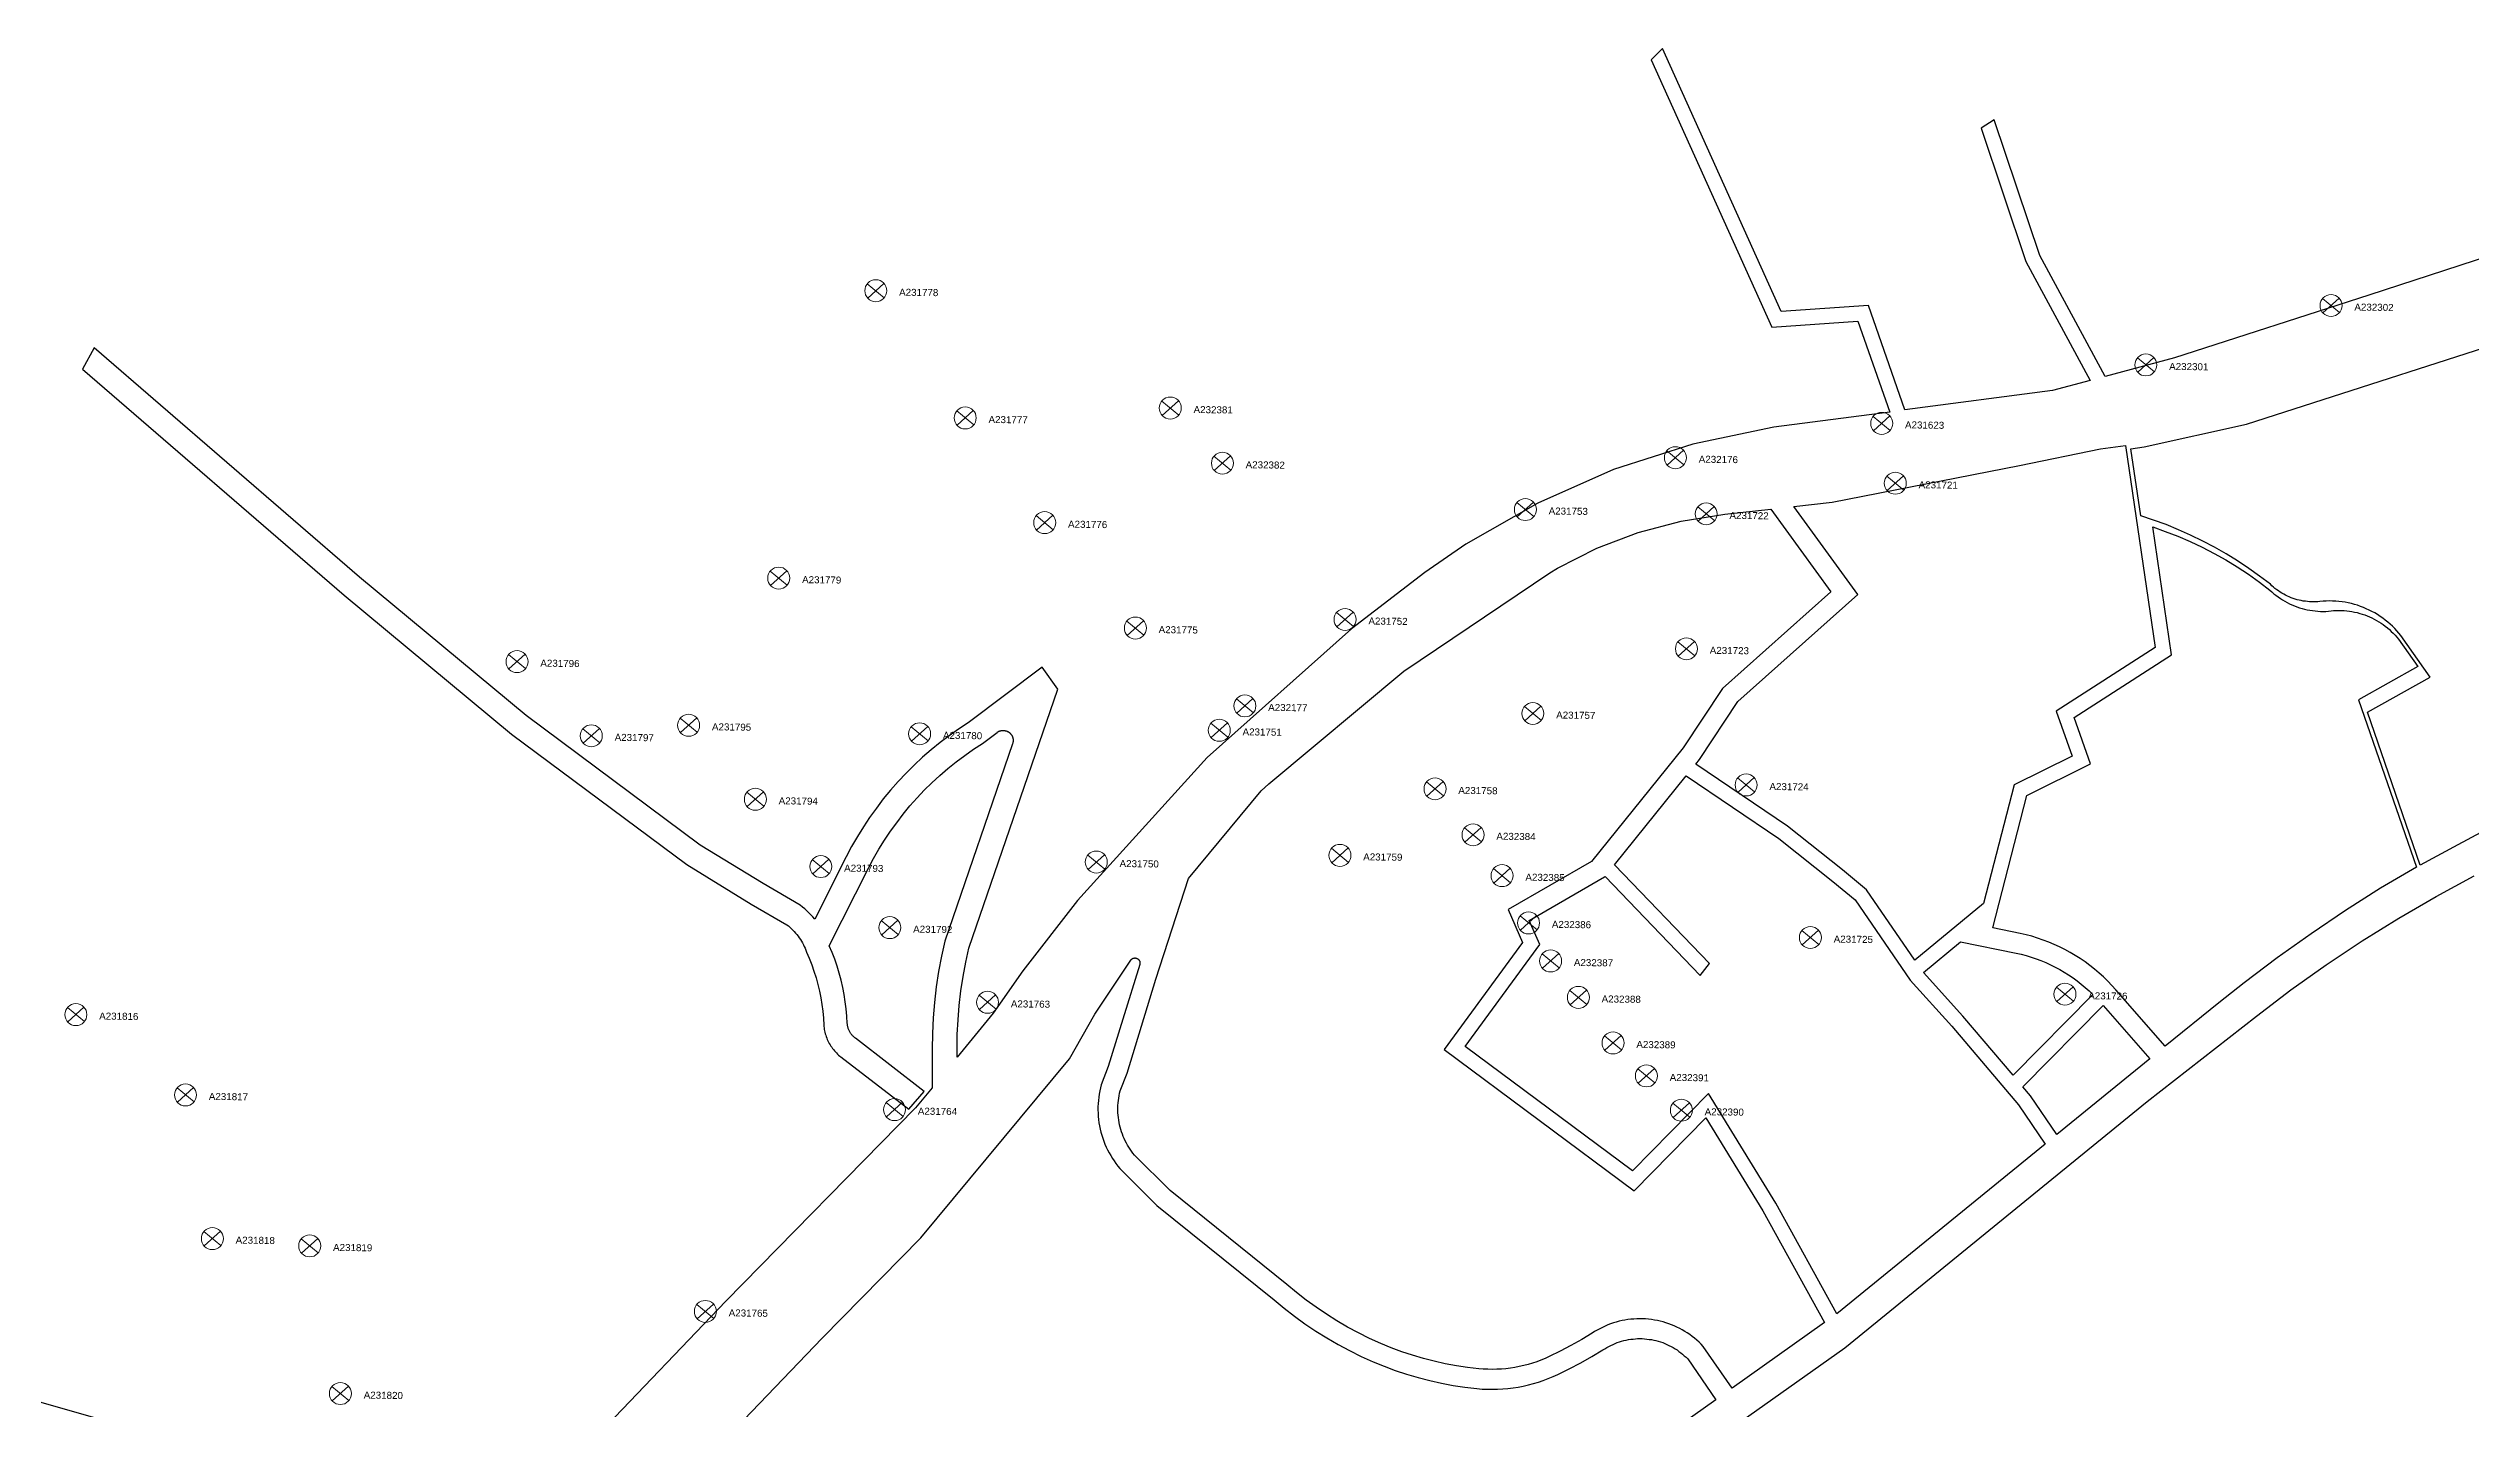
# Model space of a CAD drawing. Header units: millimetres. Extents: x 676447 to 689606, y 7455628 to 7463967.
# Drawn here: x 685054.1 to 685296.1, y 7459380 to 7459515.9 of the extents above; entities that cross this region are included whole.
import ezdxf

# ---------------------------------------------------------------- set-up
doc = ezdxf.new("R2010")
doc.units = ezdxf.units.MM
doc.header["$LTSCALE"] = 0.1
doc.header["$MEASUREMENT"] = 0
doc.linetypes.add('PHANTOM2', pattern=[1.25, 0.625, -0.125, 0.125, -0.125, 0.125, -0.125])
doc.layers.add('10.4-Postes', color=1, linetype='Continuous', lineweight=0)
for name, color, linetype in [('LEGENDAS_INFRAESTRUTURAS', 7, 'Continuous'), ('MUB_QUADRAS', 7, 'Continuous'), ('NOS_DE_INFRAESTRUTURA', 7, 'Continuous')]:
    doc.layers.add(name, color=color, linetype=linetype)
doc.styles.get("Standard").update_dxf_attribs({"font": 'arial.ttf'})

# ---------------------------------------------------------------- blocks, each defined once
blk = doc.blocks.new('PTPT')
at = {"layer": '10.4-Postes', "color": 1, "linetype": 'PHANTOM2'}
for points in [[(-0.0000079, 0.0000104), (0.0000075, -0.000002)], [(0.000007, 0.0000109), (-0.0000074, -0.0000025)]]:
    blk.add_lwpolyline(points, dxfattribs=at)
at = {"layer": '10.4-Postes', "color": 1}
blk.add_circle((-0.0000002, 0.0000042), 0.00000987, dxfattribs=at)

msp = doc.modelspace()

# ---------------------------------------------------------------- linework, layer by layer
at = {"layer": 'MUB_QUADRAS', "linetype": 'Continuous'}
for points in [[(685335.75, 7459507.55), (685285.84, 7459491.27), (685266.43, 7459485.03), (685259.5, 7459483.17), (685252.96, 7459495.24), (685248.42, 7459508.78), (685247.12, 7459507.96), (685251.58, 7459494.64), (685258.01, 7459482.77), (685254.22, 7459481.76), (685239.5, 7459479.82), (685235.84, 7459490.25), (685227.13, 7459489.66), (685215.28, 7459515.93), (685214.14, 7459514.8), (685226.19, 7459488.09), (685234.8, 7459488.68), (685237.98, 7459479.61), (685226.41, 7459478.09), (685218.3, 7459476.4), (685210.4, 7459473.86), (685202.82, 7459470.52), (685195.63, 7459466.4), (685191.54, 7459463.58), (685184.21, 7459457.94), (685169.82, 7459445.1), (685156.86, 7459430.82), (685151.39, 7459423.78), (685148.42, 7459419.55), (685144.83, 7459415.17), (685144.83, 7459415.98), (685144.85, 7459417.44), (685144.93, 7459418.89), (685145.05, 7459420.34), (685145.22, 7459421.78), (685145.44, 7459423.22), (685145.7, 7459424.65), (685146.02, 7459426.07), (685154.89, 7459451.94), (685153.33, 7459454.13), (685145.94, 7459448.56), (685144.98, 7459447.94), (685144.05, 7459447.28), (685143.13, 7459446.59), (685142.24, 7459445.87), (685141.38, 7459445.12), (685140.54, 7459444.34), (685139.73, 7459443.54), (685138.95, 7459442.7), (685138.19, 7459441.84), (685137.46, 7459440.96), (685136.77, 7459440.05), (685136.1, 7459439.12), (685135.47, 7459438.17), (685134.87, 7459437.2), (685134.3, 7459436.2), (685133.77, 7459435.19), (685130.61, 7459428.95), (685130.43, 7459429.17), (685130.23, 7459429.38), (685130.03, 7459429.59), (685129.83, 7459429.79), (685129.61, 7459429.98), (685129.39, 7459430.16), (685129.17, 7459430.34), (685125.46, 7459432.5), (685119.16, 7459436.35), (685101.8, 7459449.29), (685085.14, 7459463.12), (685058.65, 7459486.01), (685057.49, 7459483.9), (685083.61, 7459461.32), (685100.34, 7459447.44), (685117.84, 7459434.4), (685124.28, 7459430.46), (685127.84, 7459428.39), (685127.99, 7459428.27), (685128.14, 7459428.14), (685128.29, 7459428), (685128.43, 7459427.86), (685128.57, 7459427.71), (685128.7, 7459427.56), (685128.83, 7459427.41), (685128.95, 7459427.25), (685129.07, 7459427.09), (685129.18, 7459426.92), (685129.29, 7459426.75), (685129.39, 7459426.58), (685129.48, 7459426.4), (685129.57, 7459426.22), (685129.65, 7459426.04), (685129.73, 7459425.85), (685129.8, 7459425.67), (685130.07, 7459425.04), (685130.32, 7459424.4), (685130.54, 7459423.75), (685130.75, 7459423.1), (685130.93, 7459422.44), (685131.08, 7459421.77), (685131.22, 7459421.1), (685131.33, 7459420.43), (685131.41, 7459419.75), (685131.48, 7459419.07), (685131.52, 7459418.38), (685131.53, 7459418.24), (685131.55, 7459418.09), (685131.57, 7459417.94), (685131.6, 7459417.79), (685131.63, 7459417.65), (685131.67, 7459417.5), (685131.71, 7459417.36), (685131.76, 7459417.22), (685131.81, 7459417.08), (685131.87, 7459416.94), (685131.93, 7459416.8), (685132, 7459416.67), (685132.07, 7459416.54), (685132.14, 7459416.41), (685132.22, 7459416.28), (685132.31, 7459416.16), (685132.39, 7459416.04), (685132.49, 7459415.92), (685132.58, 7459415.8), (685132.68, 7459415.69), (685132.78, 7459415.59), (685132.89, 7459415.48), (685133, 7459415.38), (685133.11, 7459415.28), (685133.23, 7459415.19), (685140.02, 7459409.96), (685141.56, 7459411.75), (685134.67, 7459417.06), (685134.61, 7459417.1), (685134.56, 7459417.15), (685134.51, 7459417.2), (685134.45, 7459417.25), (685134.4, 7459417.3), (685134.36, 7459417.35), (685134.31, 7459417.41), (685134.27, 7459417.46), (685134.23, 7459417.52), (685134.19, 7459417.58), (685134.15, 7459417.64), (685134.11, 7459417.7), (685134.08, 7459417.77), (685134.05, 7459417.83), (685134.02, 7459417.9), (685133.99, 7459417.97), (685133.97, 7459418.03), (685133.95, 7459418.1), (685133.93, 7459418.17), (685133.91, 7459418.24), (685133.9, 7459418.31), (685133.89, 7459418.38), (685133.88, 7459418.45), (685133.87, 7459418.52), (685133.83, 7459419.25), (685133.76, 7459419.98), (685133.67, 7459420.7), (685133.56, 7459421.42), (685133.42, 7459422.14), (685133.25, 7459422.85), (685133.06, 7459423.56), (685132.85, 7459424.26), (685132.61, 7459424.95), (685132.36, 7459425.63), (685132.07, 7459426.3), (685136, 7459434.06), (685136.5, 7459435.01), (685137.02, 7459435.93), (685137.58, 7459436.84), (685138.18, 7459437.73), (685138.8, 7459438.59), (685139.45, 7459439.44), (685140.12, 7459440.26), (685140.83, 7459441.06), (685141.56, 7459441.83), (685142.32, 7459442.58), (685143.1, 7459443.31), (685143.91, 7459444), (685144.74, 7459444.67), (685145.59, 7459445.31), (685146.46, 7459445.92), (685147.36, 7459446.5), (685148.83, 7459447.61), (685148.86, 7459447.63), (685148.88, 7459447.65), (685148.91, 7459447.67), (685148.94, 7459447.68), (685148.98, 7459447.7), (685149.01, 7459447.72), (685149.04, 7459447.73), (685149.07, 7459447.74), (685149.1, 7459447.75), (685149.14, 7459447.77), (685149.17, 7459447.78), (685149.2, 7459447.78), (685149.24, 7459447.79), (685149.27, 7459447.8), (685149.31, 7459447.8), (685149.34, 7459447.81), (685149.38, 7459447.81), (685149.41, 7459447.81), (685149.45, 7459447.81), (685149.48, 7459447.81), (685149.52, 7459447.81), (685149.55, 7459447.8), (685149.59, 7459447.8), (685149.62, 7459447.79), (685149.65, 7459447.78), (685149.69, 7459447.78), (685149.72, 7459447.77), (685149.75, 7459447.76), (685149.79, 7459447.74), (685149.82, 7459447.73), (685149.85, 7459447.72), (685149.88, 7459447.7), (685149.91, 7459447.68), (685149.94, 7459447.67), (685149.97, 7459447.65), (685150, 7459447.63), (685150.03, 7459447.61), (685150.06, 7459447.59), (685150.09, 7459447.56), (685150.11, 7459447.54), (685150.14, 7459447.52), (685150.16, 7459447.49), (685150.18, 7459447.47), (685150.21, 7459447.44), (685150.23, 7459447.41), (685150.25, 7459447.38), (685150.27, 7459447.35), (685150.29, 7459447.33), (685150.3, 7459447.29), (685150.32, 7459447.26), (685150.34, 7459447.23), (685150.35, 7459447.2), (685150.36, 7459447.17), (685150.37, 7459447.14), (685150.39, 7459447.1), (685150.4, 7459447.07), (685150.4, 7459447.04), (685150.41, 7459447), (685150.42, 7459446.97), (685150.42, 7459446.93), (685150.43, 7459446.9), (685150.43, 7459446.86), (685150.43, 7459446.83), (685150.43, 7459446.79), (685150.43, 7459446.76), (685150.43, 7459446.72), (685150.42, 7459446.69), (685150.42, 7459446.65), (685150.41, 7459446.62), (685150.4, 7459446.59), (685150.4, 7459446.55), (685150.39, 7459446.52), (685150.38, 7459446.48), (685143.61, 7459426.77), (685143.27, 7459425.25), (685142.99, 7459423.72), (685142.75, 7459422.18), (685142.57, 7459420.64), (685142.44, 7459419.09), (685142.36, 7459417.54), (685142.33, 7459415.98), (685142.33, 7459412.12), (685140.68, 7459410.11), (685121.75, 7459390.78), (685109.2, 7459377.68)], [(685302.53, 7459440.58), (685294.72, 7459436.39), (685290.94, 7459434.35), (685285.68, 7459449.63), (685291.94, 7459453.13), (685289.03, 7459457.28), (685288.83, 7459457.52), (685288.62, 7459457.76), (685288.41, 7459457.99), (685288.18, 7459458.21), (685287.95, 7459458.43), (685287.71, 7459458.63), (685287.47, 7459458.83), (685287.21, 7459459.02), (685286.95, 7459459.2), (685286.69, 7459459.37), (685286.42, 7459459.54), (685286.14, 7459459.69), (685285.86, 7459459.83), (685285.57, 7459459.96), (685285.28, 7459460.09), (685284.98, 7459460.2), (685284.68, 7459460.3), (685284.38, 7459460.39), (685284.08, 7459460.47), (685283.77, 7459460.54), (685283.46, 7459460.6), (685283.15, 7459460.65), (685282.83, 7459460.69), (685282.52, 7459460.71), (685282.2, 7459460.73), (685281.89, 7459460.74), (685281.57, 7459460.73), (685281.25, 7459460.71), (685280.94, 7459460.68), (685280.73, 7459460.66), (685280.52, 7459460.65), (685280.32, 7459460.65), (685280.11, 7459460.65), (685279.9, 7459460.66), (685279.69, 7459460.68), (685279.49, 7459460.7), (685279.28, 7459460.73), (685279.07, 7459460.77), (685278.87, 7459460.81), (685278.67, 7459460.86), (685278.47, 7459460.92), (685278.27, 7459460.99), (685278.08, 7459461.06), (685277.88, 7459461.14), (685277.69, 7459461.22), (685277.5, 7459461.31), (685277.32, 7459461.41), (685277.14, 7459461.51), (685276.96, 7459461.62), (685276.79, 7459461.74), (685276.62, 7459461.86), (685276.45, 7459461.98), (685276.29, 7459462.12), (685276.14, 7459462.25), (685275.99, 7459462.4), (685274.92, 7459463.21), (685273.84, 7459463.99), (685272.72, 7459464.73), (685271.58, 7459465.43), (685270.42, 7459466.1), (685269.24, 7459466.72), (685268.03, 7459467.31), (685266.81, 7459467.85), (685265.57, 7459468.36), (685264.31, 7459468.82), (685263.04, 7459469.23), (685262.05, 7459475.94), (685263.37, 7459476.14), (685273.6, 7459478.39), (685305.07, 7459488.53)], [(685261.52, 7459476.27), (685264.5, 7459456.08), (685254.59, 7459449.73), (685256.18, 7459445.23), (685250.4, 7459442.36), (685247.33, 7459430.5), (685240.47, 7459424.85), (685235.65, 7459431.89), (685233.25, 7459433.88), (685227.78, 7459438.23), (685218.62, 7459444.45), (685218.98, 7459444.89), (685222.79, 7459450.68), (685234.78, 7459461.37), (685228.39, 7459470.17), (685232.22, 7459470.6), (685250.95, 7459474.27), (685259.02, 7459475.93), (685261.51, 7459476.27), (685261.52, 7459476.27), (685261.52, 7459476.27)], [(685226.1, 7459469.92), (685232.1, 7459461.66), (685221.26, 7459452), (685217.36, 7459446.07), (685208.18, 7459434.72), (685199.88, 7459429.92), (685201.3, 7459426.62), (685193.49, 7459415.92), (685212.44, 7459401.82), (685219.61, 7459409.11), (685225.3, 7459399.83), (685231.46, 7459388.65), (685222.24, 7459382.1), (685219.34, 7459386.28), (685219.14, 7459386.49), (685218.93, 7459386.7), (685218.71, 7459386.9), (685218.48, 7459387.09), (685218.25, 7459387.27), (685218.01, 7459387.45), (685217.76, 7459387.62), (685217.51, 7459387.78), (685217.26, 7459387.93), (685217, 7459388.07), (685216.73, 7459388.2), (685216.46, 7459388.32), (685216.19, 7459388.43), (685215.91, 7459388.54), (685215.63, 7459388.63), (685215.35, 7459388.72), (685215.06, 7459388.79), (685214.77, 7459388.86), (685214.48, 7459388.91), (685214.19, 7459388.96), (685213.89, 7459388.99), (685213.6, 7459389.02), (685213.3, 7459389.03), (685213, 7459389.04), (685212.71, 7459389.03), (685212.41, 7459389.01), (685212.12, 7459388.99), (685211.82, 7459388.95), (685211.53, 7459388.9), (685211.24, 7459388.85), (685210.95, 7459388.78), (685210.66, 7459388.7), (685210.38, 7459388.62), (685210.1, 7459388.52), (685209.82, 7459388.42), (685209.55, 7459388.3), (685209.28, 7459388.18), (685209.02, 7459388.04), (685208.76, 7459387.9), (685208.5, 7459387.75), (685208.25, 7459387.59), (685207.21, 7459386.97), (685206.14, 7459386.37), (685205.06, 7459385.8), (685203.97, 7459385.27), (685203.56, 7459385.08), (685203.14, 7459384.91), (685202.72, 7459384.75), (685202.29, 7459384.61), (685201.86, 7459384.48), (685201.42, 7459384.36), (685200.98, 7459384.26), (685200.53, 7459384.18), (685200.09, 7459384.11), (685199.64, 7459384.05), (685199.19, 7459384.01), (685198.74, 7459383.99), (685198.29, 7459383.98), (685197.83, 7459383.99), (685197.38, 7459384.01), (685196.93, 7459384.04), (685195.81, 7459384.17), (685194.7, 7459384.34), (685193.59, 7459384.54), (685192.49, 7459384.79), (685191.4, 7459385.07), (685190.32, 7459385.39), (685189.25, 7459385.74), (685188.2, 7459386.14), (685187.16, 7459386.57), (685186.03, 7459387.08), (685184.92, 7459387.62), (685183.83, 7459388.21), (685182.77, 7459388.83), (685181.72, 7459389.48), (685180.7, 7459390.18), (685179.7, 7459390.9), (685178.72, 7459391.66), (685177.77, 7459392.46), (685166.11, 7459401.84), (685162.56, 7459405.39), (685162.4, 7459405.57), (685162.26, 7459405.77), (685162.12, 7459405.97), (685161.98, 7459406.17), (685161.86, 7459406.38), (685161.74, 7459406.59), (685161.63, 7459406.81), (685161.52, 7459407.03), (685161.43, 7459407.25), (685161.34, 7459407.48), (685161.26, 7459407.71), (685161.18, 7459407.94), (685161.12, 7459408.18), (685161.06, 7459408.41), (685161.01, 7459408.65), (685160.97, 7459408.89), (685160.94, 7459409.13), (685160.91, 7459409.38), (685160.9, 7459409.62), (685160.89, 7459409.86), (685160.89, 7459410.11), (685160.9, 7459410.35), (685160.91, 7459410.59), (685160.94, 7459410.84), (685160.97, 7459411.08), (685161.01, 7459411.32), (685161.06, 7459411.56), (685161.12, 7459411.79), (685161.81, 7459413.57), (685164.67, 7459422.95), (685167.93, 7459433.01), (685175.2, 7459441.76), (685175.97, 7459442.48), (685189.44, 7459453.74), (685204.02, 7459463.54), (685204.8, 7459464), (685208.74, 7459466), (685212.86, 7459467.58), (685217.13, 7459468.72), (685221.5, 7459469.41), (685226.11, 7459469.92), (685226.1, 7459469.92)], [(685248.26, 7459428.1), (685251.68, 7459441.32), (685258.04, 7459444.47), (685256.4, 7459449.11), (685266.13, 7459455.34), (685264.24, 7459468.13), (685265.5, 7459467.69), (685266.74, 7459467.2), (685267.97, 7459466.67), (685269.18, 7459466.1), (685270.37, 7459465.49), (685271.54, 7459464.83), (685272.68, 7459464.14), (685273.8, 7459463.4), (685274.89, 7459462.63), (685275.95, 7459461.82), (685276.14, 7459461.64), (685276.35, 7459461.46), (685276.55, 7459461.3), (685276.77, 7459461.14), (685276.99, 7459460.99), (685277.21, 7459460.84), (685277.44, 7459460.71), (685277.67, 7459460.58), (685277.91, 7459460.46), (685278.15, 7459460.35), (685278.4, 7459460.24), (685278.65, 7459460.15), (685278.9, 7459460.06), (685279.15, 7459459.99), (685279.41, 7459459.92), (685279.67, 7459459.86), (685279.93, 7459459.81), (685280.19, 7459459.77), (685280.46, 7459459.74), (685280.72, 7459459.72), (685280.99, 7459459.7), (685281.26, 7459459.7), (685281.52, 7459459.7), (685281.79, 7459459.72), (685282.05, 7459459.74), (685282.31, 7459459.77), (685282.58, 7459459.78), (685282.84, 7459459.78), (685283.1, 7459459.78), (685283.36, 7459459.77), (685283.62, 7459459.75), (685283.88, 7459459.72), (685284.14, 7459459.68), (685284.4, 7459459.63), (685284.66, 7459459.57), (685284.91, 7459459.5), (685285.16, 7459459.43), (685285.41, 7459459.34), (685285.66, 7459459.25), (685285.9, 7459459.15), (685286.14, 7459459.04), (685286.37, 7459458.92), (685286.6, 7459458.8), (685286.83, 7459458.66), (685287.05, 7459458.52), (685287.26, 7459458.37), (685287.47, 7459458.22), (685287.68, 7459458.05), (685287.88, 7459457.88), (685288.07, 7459457.7), (685288.26, 7459457.52), (685288.44, 7459457.33), (685288.61, 7459457.13), (685288.78, 7459456.93), (685290.71, 7459454.18), (685284.8, 7459450.87), (685290.57, 7459434.15), (685287, 7459432.04), (685283.49, 7459429.82), (685280.05, 7459427.5), (685276.67, 7459425.09), (685273.37, 7459422.58), (685270.83, 7459420.58), (685265.5, 7459416.25), (685260.57, 7459421.89), (685260.17, 7459422.34), (685259.76, 7459422.76), (685259.33, 7459423.18), (685258.89, 7459423.57), (685258.44, 7459423.96), (685257.97, 7459424.33), (685257.49, 7459424.68), (685257, 7459425.01), (685256.5, 7459425.33), (685255.99, 7459425.63), (685255.47, 7459425.92), (685254.93, 7459426.18), (685254.39, 7459426.43), (685253.85, 7459426.66), (685253.29, 7459426.87), (685252.73, 7459427.07), (685252.16, 7459427.24), (685251.59, 7459427.39), (685251.01, 7459427.53), (685248.26, 7459428.1)], [(685209.5, 7459433.17), (685209.54, 7459433.22), (685219.04, 7459423.34), (685219.99, 7459424.52), (685210.49, 7459434.39), (685217.66, 7459443.26), (685226.89, 7459437.02), (685232.3, 7459432.72), (685234.53, 7459430.87), (685240.01, 7459422.86), (685244.17, 7459418.27), (685250.84, 7459410.41), (685253.51, 7459406.49), (685232.68, 7459389.54), (685226.6, 7459400.59), (685219.88, 7459411.53), (685212.28, 7459403.8), (685195.58, 7459416.24), (685203.02, 7459426.43), (685201.98, 7459428.82), (685209.5, 7459433.17)], [(685206.56, 7459367.04), (685233.48, 7459386.14), (685263.7, 7459410.73), (685274.59, 7459419.26), (685278.03, 7459421.88), (685281.55, 7459424.38), (685285.15, 7459426.78), (685288.82, 7459429.06), (685292.56, 7459431.23), (685296.36, 7459433.28)], [(685250.3, 7459413.37), (685245.29, 7459419.26), (685241.34, 7459423.63), (685245.06, 7459426.69), (685250.59, 7459425.57), (685251.09, 7459425.45), (685251.6, 7459425.32), (685252.1, 7459425.17), (685252.59, 7459425), (685253.08, 7459424.82), (685253.56, 7459424.62), (685254.03, 7459424.4), (685254.5, 7459424.17), (685254.95, 7459423.92), (685255.4, 7459423.66), (685255.84, 7459423.38), (685256.28, 7459423.09), (685256.7, 7459422.78), (685257.11, 7459422.46), (685257.51, 7459422.13), (685257.89, 7459421.78), (685258.27, 7459421.42), (685250.3, 7459413.37), (685250.3, 7459413.37)], [(685106.32, 7459360.98), (685131.35, 7459387.1), (685141.2, 7459397.12), (685156.05, 7459415.01), (685158.58, 7459419.46), (685162.18, 7459424.85), (685162.19, 7459424.87), (685162.2, 7459424.88), (685162.21, 7459424.9), (685162.22, 7459424.91), (685162.23, 7459424.92), (685162.24, 7459424.93), (685162.26, 7459424.95), (685162.27, 7459424.96), (685162.28, 7459424.97), (685162.3, 7459424.98), (685162.31, 7459424.99), (685162.33, 7459425), (685162.34, 7459425.01), (685162.36, 7459425.02), (685162.37, 7459425.02), (685162.39, 7459425.03), (685162.4, 7459425.04), (685162.42, 7459425.04), (685162.43, 7459425.05), (685162.45, 7459425.06), (685162.47, 7459425.06), (685162.49, 7459425.06), (685162.5, 7459425.07), (685162.52, 7459425.07), (685162.54, 7459425.07), (685162.55, 7459425.07), (685162.57, 7459425.08), (685162.59, 7459425.08), (685162.61, 7459425.08), (685162.62, 7459425.08), (685162.64, 7459425.07), (685162.66, 7459425.07), (685162.68, 7459425.07), (685162.69, 7459425.07), (685162.71, 7459425.06), (685162.73, 7459425.06), (685162.74, 7459425.05), (685162.76, 7459425.05), (685162.78, 7459425.04), (685162.79, 7459425.03), (685162.81, 7459425.03), (685162.82, 7459425.02), (685162.84, 7459425.01), (685162.85, 7459425), (685162.87, 7459424.99), (685162.88, 7459424.98), (685162.9, 7459424.97), (685162.91, 7459424.96), (685162.92, 7459424.95), (685162.94, 7459424.94), (685162.95, 7459424.93), (685162.96, 7459424.91), (685162.97, 7459424.9), (685162.98, 7459424.89), (685162.99, 7459424.87), (685163, 7459424.86), (685163.01, 7459424.85), (685163.02, 7459424.83), (685163.03, 7459424.82), (685163.04, 7459424.8), (685163.05, 7459424.78), (685163.05, 7459424.77), (685163.06, 7459424.75), (685163.07, 7459424.74), (685163.07, 7459424.72), (685163.08, 7459424.7), (685163.08, 7459424.69), (685163.08, 7459424.67), (685163.09, 7459424.65), (685163.09, 7459424.63), (685163.09, 7459424.62), (685163.09, 7459424.6), (685163.09, 7459424.58), (685163.09, 7459424.57), (685163.09, 7459424.55), (685163.09, 7459424.53), (685163.09, 7459424.51), (685163.09, 7459424.5), (685163.08, 7459424.48), (685163.08, 7459424.46), (685163.08, 7459424.45), (685163.07, 7459424.43), (685161.38, 7459418.95), (685159.93, 7459414.22), (685159.23, 7459412.41), (685159.15, 7459412.1), (685159.08, 7459411.79), (685159.02, 7459411.48), (685158.98, 7459411.16), (685158.94, 7459410.85), (685158.92, 7459410.53), (685158.9, 7459410.21), (685158.9, 7459409.89), (685158.91, 7459409.57), (685158.93, 7459409.25), (685158.96, 7459408.94), (685159, 7459408.62), (685159.06, 7459408.31), (685159.12, 7459407.99), (685159.19, 7459407.68), (685159.28, 7459407.38), (685159.38, 7459407.07), (685159.48, 7459406.77), (685159.6, 7459406.48), (685159.73, 7459406.18), (685159.87, 7459405.9), (685160.01, 7459405.61), (685160.17, 7459405.34), (685160.34, 7459405.06), (685160.51, 7459404.8), (685160.7, 7459404.54), (685160.89, 7459404.29), (685161.09, 7459404.04), (685164.78, 7459400.36), (685176.5, 7459390.93), (685177.5, 7459390.1), (685178.52, 7459389.3), (685179.57, 7459388.54), (685180.65, 7459387.81), (685181.75, 7459387.12), (685182.88, 7459386.47), (685184.02, 7459385.85), (685185.19, 7459385.28), (685186.37, 7459384.74), (685187.47, 7459384.29), (685188.59, 7459383.87), (685189.73, 7459383.49), (685190.87, 7459383.16), (685192.03, 7459382.86), (685193.2, 7459382.6), (685194.37, 7459382.38), (685195.55, 7459382.2), (685196.74, 7459382.07), (685197.26, 7459382.02), (685197.78, 7459382), (685198.29, 7459381.99), (685198.81, 7459382), (685199.33, 7459382.03), (685199.85, 7459382.08), (685200.36, 7459382.14), (685200.88, 7459382.22), (685201.38, 7459382.32), (685201.89, 7459382.43), (685202.39, 7459382.57), (685202.89, 7459382.71), (685203.38, 7459382.88), (685203.87, 7459383.06), (685204.35, 7459383.26), (685204.82, 7459383.47), (685205.97, 7459384.04), (685207.11, 7459384.63), (685208.22, 7459385.26), (685209.32, 7459385.92), (685209.52, 7459386.04), (685209.72, 7459386.16), (685209.92, 7459386.28), (685210.13, 7459386.38), (685210.34, 7459386.48), (685210.55, 7459386.57), (685210.76, 7459386.65), (685210.98, 7459386.73), (685211.2, 7459386.79), (685211.43, 7459386.85), (685211.65, 7459386.91), (685211.88, 7459386.95), (685212.11, 7459386.99), (685212.34, 7459387.01), (685212.57, 7459387.03), (685212.8, 7459387.05), (685213.03, 7459387.05), (685213.26, 7459387.05), (685213.49, 7459387.03), (685213.72, 7459387.01), (685213.95, 7459386.98), (685214.18, 7459386.95), (685214.41, 7459386.9), (685214.63, 7459386.85), (685214.86, 7459386.79), (685215.08, 7459386.72), (685215.3, 7459386.65), (685215.51, 7459386.57), (685215.73, 7459386.48), (685215.93, 7459386.38), (685216.14, 7459386.27), (685216.34, 7459386.16), (685216.54, 7459386.04), (685216.74, 7459385.92), (685216.92, 7459385.78), (685217.11, 7459385.64), (685217.29, 7459385.5), (685217.46, 7459385.35), (685217.63, 7459385.19), (685217.8, 7459385.03), (685220.62, 7459380.95), (685205.46, 7459370.2)], [(685251.27, 7459412.22), (685259.29, 7459420.32), (685263.95, 7459414.99), (685254.68, 7459407.44), (685252.03, 7459411.32), (685251.27, 7459412.22)], [(685100.25, 7459367.28), (685049.5, 7459381.77)]]:
    msp.add_lwpolyline(points, dxfattribs=at)

# ---------------------------------------------------------------- block references
at = {"layer": 'NOS_DE_INFRAESTRUTURA', "color": 1}
for p, xscale, yscale, zscale, rotation in [((685136.73, 7459491.26), 111319.4907932736, 111319.4907932736, 111319.4907932736, 359.2952977472447), ((685282.07, 7459489.78), 111319.4907932736, 111319.4907932736, 111319.4907932736, 359.2947444363404), ((685263.57, 7459483.85), 111319.4907932736, 111319.4907932736, 111319.4907932736, 359.29481296594), ((685166.14, 7459479.54), 111319.4907932735, 111319.4907932735, 111319.4907932735, 359.2951822632476), ((685145.66, 7459478.55), 111319.4907932736, 111319.4907932736, 111319.4907932736, 359.2952598601117), ((685237.19, 7459478.01), 111319.4907932736, 111319.4907932736, 111319.4907932736, 359.2949115002397), ((685216.59, 7459474.58), 111319.4907932736, 111319.4907932736, 111319.4907932736, 359.2949888044062), ((685171.35, 7459474.03), 111319.4907932736, 111319.4907932736, 111319.4907932736, 359.2951607483282), ((685238.55, 7459472.03), 111319.4907932736, 111319.4907932736, 111319.4907932736, 359.2949044730078), ((685153.6, 7459468.09), 111319.4907932736, 111319.4907932736, 111319.4907932736, 359.2952264136828), ((685201.6, 7459469.4), 111319.4907932735, 111319.4907932735, 111319.4907932735, 359.2950442182739), ((685219.66, 7459468.97), 111319.4907932736, 111319.4907932736, 111319.4907932736, 359.2949754102056), ((685127.04, 7459462.55), 111319.4907932736, 111319.4907932736, 111319.4907932736, 359.29532572791), ((685162.66, 7459457.56), 111319.4907932736, 111319.4907932736, 111319.4907932736, 359.2951887174478), ((685183.6, 7459458.42), 111319.4907932735, 111319.4907932735, 111319.4907932735, 359.2951093266346), ((685217.69, 7459455.49), 111319.4907932736, 111319.4907932736, 111319.4907932736, 359.2949787103133), ((685100.9, 7459454.21), 111319.4907932736, 111319.4907932736, 111319.4907932736, 359.2954225957462), ((685173.59, 7459449.79), 111319.4907932735, 111319.4907932735, 111319.4907932735, 359.2951447134822), ((685202.35, 7459449.03), 111319.4907932735, 111319.4907932735, 111319.4907932735, 359.2950350800586), ((685108.32, 7459446.8), 111319.4907932736, 111319.4907932736, 111319.4907932736, 359.2953920799314), ((685118.04, 7459447.85), 111319.4907932736, 111319.4907932736, 111319.4907932736, 359.295355440096), ((685141.11, 7459447), 111319.4907932736, 111319.4907932736, 111319.4907932736, 359.2952674280359), ((685171.03, 7459447.35), 111319.4907932736, 111319.4907932736, 111319.4907932736, 359.2951537004303), ((685192.58, 7459441.5), 111319.4907932736, 111319.4907932736, 111319.4907932736, 359.2950699382846), ((685223.65, 7459441.89), 111319.4907932735, 111319.4907932735, 111319.4907932735, 359.2949518487874), ((685124.7, 7459440.46), 111319.4907932736, 111319.4907932736, 111319.4907932736, 359.2953278147397), ((685196.38, 7459436.91), 111319.4907932736, 111319.4907932736, 111319.4907932736, 359.295054055739), ((685131.24, 7459433.74), 111319.4907932736, 111319.4907932736, 111319.4907932736, 359.2953008606382), ((685158.75, 7459434.19), 111319.4907932736, 111319.4907932736, 111319.4907932736, 359.2951963521912), ((685183.08, 7459434.86), 111319.4907932736, 111319.4907932736, 111319.4907932736, 359.2951040058377), ((685199.28, 7459432.83), 111319.4907932736, 111319.4907932736, 111319.4907932736, 359.2950417667979), ((685138.13, 7459427.64), 111319.4907932736, 111319.4907932736, 111319.4907932736, 359.2952727663674), ((685201.92, 7459428.11), 111319.4907932736, 111319.4907932736, 111319.4907932736, 359.2950302686158), ((685230.07, 7459426.65), 111319.4907932736, 111319.4907932736, 111319.4907932736, 359.2949227056429), ((685204.12, 7459424.31), 111319.4907932736, 111319.4907932736, 111319.4907932736, 359.2950206971888), ((685056.84, 7459418.95), 111319.4907932736, 111319.4907932736, 111319.4907932736, 359.2955792997244), ((685147.89, 7459420.18), 111319.4907932736, 111319.4907932736, 111319.4907932736, 359.2952333327469), ((685206.9, 7459420.67), 111319.4907932736, 111319.4907932736, 111319.4907932736, 359.2950090319399), ((685255.49, 7459420.99), 111319.4907932736, 111319.4907932736, 111319.4907932736, 359.2948242736348), ((685210.36, 7459416.12), 111319.4907932736, 111319.4907932736, 111319.4907932736, 359.2949944467945), ((685213.69, 7459412.83), 111319.4907932736, 111319.4907932736, 111319.4907932736, 359.2949807489725), ((685067.79, 7459410.93), 111319.4907932736, 111319.4907932736, 111319.4907932736, 359.2955351738244), ((685138.6, 7459409.46), 111319.4907932735, 111319.4907932735, 111319.4907932735, 359.2952653608176), ((685217.18, 7459409.4), 111319.4907932736, 111319.4907932736, 111319.4907932736, 359.2949664432576), ((685070.47, 7459396.58), 111319.4907932736, 111319.4907932736, 111319.4907932736, 359.2955205623948), ((685080.2, 7459395.85), 111319.4907932736, 111319.4907932736, 111319.4907932736, 359.2954833169061), ((685119.71, 7459389.3), 111319.4907932735, 111319.4907932735, 111319.4907932735, 359.2953309975161), ((685083.26, 7459381.1), 111319.4907932736, 111319.4907932736, 111319.4907932736, 359.2954671322597)]:
    msp.add_blockref('PTPT', p, dxfattribs=dict(at, xscale=xscale, yscale=yscale, zscale=zscale, rotation=rotation))

# ---------------------------------------------------------------- texts
at = {"layer": 'LEGENDAS_INFRAESTRUTURAS', "color": 1}
for s, rotation, p in [('A231778', 359.2953, (685139.04, 7459491.23)), ('A232302', 359.2947, (685284.38, 7459489.75)), ('A232301', 359.2948, (685265.88, 7459483.82)), ('A231777', 359.2953, (685147.97, 7459478.52)), ('A232381', 359.2952, (685168.45, 7459479.51)), ('A231623', 359.2949, (685239.5, 7459477.98)), ('A232382', 359.2952, (685173.65, 7459474)), ('A232176', 359.295, (685218.9, 7459474.55)), ('A231721', 359.2949, (685240.86, 7459472)), ('A231753', 359.295, (685203.91, 7459469.38)), ('A231722', 359.295, (685221.97, 7459468.94)), ('A231776', 359.2952, (685155.91, 7459468.06)), ('A231779', 359.2953, (685129.35, 7459462.52)), ('A231775', 359.2952, (685164.96, 7459457.53)), ('A231752', 359.2951, (685185.91, 7459458.39)), ('A231796', 359.2954, (685103.21, 7459454.18)), ('A231723', 359.295, (685220, 7459455.46)), ('A232177', 359.2951, (685175.9, 7459449.76)), ('A231757', 359.295, (685204.66, 7459449)), ('A231797', 359.2954, (685110.63, 7459446.77)), ('A231795', 359.2953, (685120.35, 7459447.82)), ('A231780', 359.2953, (685143.42, 7459446.97)), ('A231751', 359.2951, (685173.34, 7459447.32)), ('A231724', 359.2949, (685225.96, 7459441.86)), ('A231794', 359.2953, (685127.01, 7459440.43)), ('A231758', 359.2951, (685194.89, 7459441.47)), ('A232384', 359.295, (685198.69, 7459436.89)), ('A231759', 359.2951, (685185.39, 7459434.83)), ('A231793', 359.2953, (685133.55, 7459433.71)), ('A231750', 359.2952, (685161.06, 7459434.16)), ('A232385', 359.295, (685201.59, 7459432.8)), ('A231792', 359.2953, (685140.44, 7459427.61)), ('A232386', 359.295, (685204.23, 7459428.09)), ('A231725', 359.2949, (685232.38, 7459426.62)), ('A232387', 359.295, (685206.43, 7459424.28)), ('A231763', 359.2952, (685150.2, 7459420.15)), ('A232388', 359.295, (685209.2, 7459420.64)), ('A231726', 359.2948, (685257.8, 7459420.96)), ('A231816', 359.2956, (685059.15, 7459418.93)), ('A232389', 359.295, (685212.67, 7459416.09)), ('A232391', 359.295, (685216, 7459412.8)), ('A231817', 359.2955, (685070.1, 7459410.9)), ('A231764', 359.2953, (685140.91, 7459409.43)), ('A232390', 359.295, (685219.49, 7459409.37)), ('A231818', 359.2955, (685072.78, 7459396.55)), ('A231819', 359.2955, (685082.51, 7459395.82)), ('A231765', 359.2953, (685122.02, 7459389.28)), ('A231820', 359.2955, (685085.57, 7459381.07))]:
    msp.add_text(s, height=0.7, rotation=rotation, dxfattribs=at).set_placement(p)

doc.saveas('drawing.dxf')
